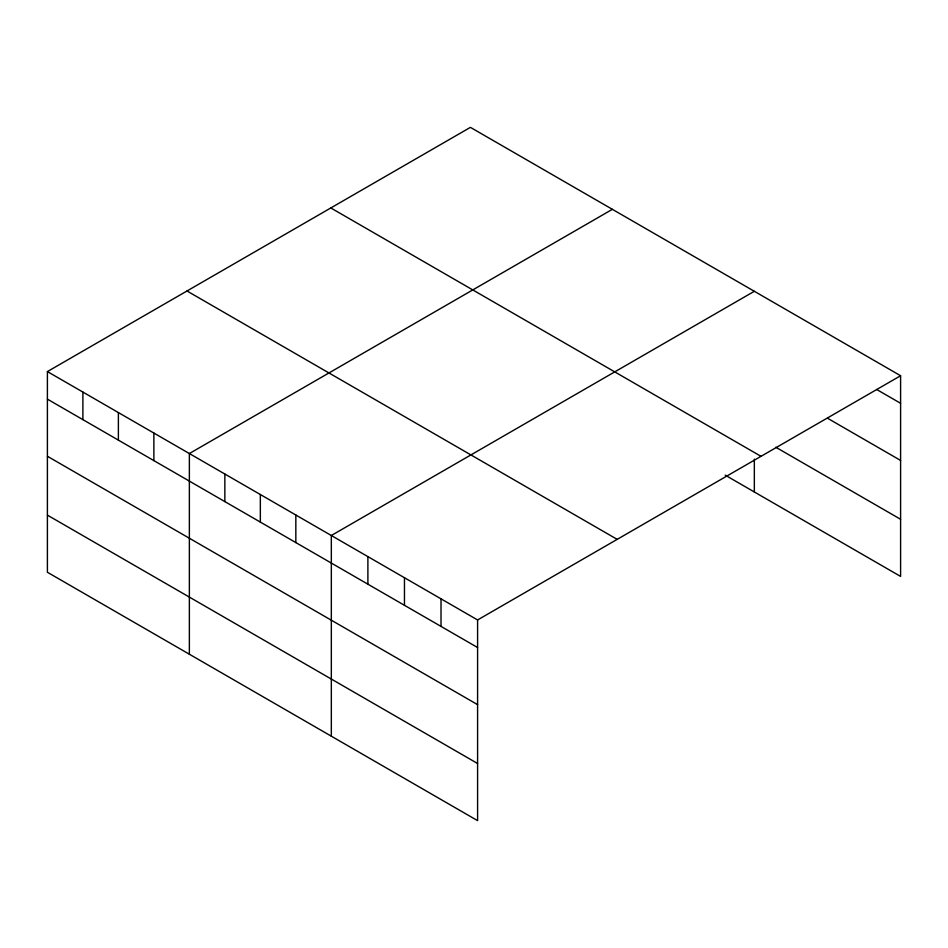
<?xml version="1.0" encoding="UTF-8"?>
<svg xmlns="http://www.w3.org/2000/svg" width="948" height="948" viewBox="0 0 948 948"><rect width="100%" height="100%" fill="white"/><g stroke="black" fill="none" stroke-linecap="round" stroke-linejoin="round"><path stroke-width="1.42" d="M47.4 371.58L477.591 619.956L477.591 820.636L47.4 572.26L47.4 371.58L470.409 127.364L900.6 375.74L900.6 576.42L725.184 475.138M612.372 209.33L189.363 453.547L189.363 654.227M754.335 291.285L331.326 535.513L331.326 736.193M477.591 619.956L900.6 375.74M876.639 389.462L900.6 403.303M827.462 418.198L900.6 460.432M775.772 447.219L900.6 519.291M330.816 207.956L761.007 456.332M186.993 290.989L617.184 539.365M47.4 399.144L477.591 647.52M47.4 456.272L477.591 704.648M47.4 515.131L477.591 763.507M754.335 459.116L754.335 491.965M441.021 598.84L441.021 626.403M404.464 577.735L404.464 605.298M367.895 556.618L367.895 584.181M295.835 515.025L295.835 542.588M260.344 494.524L260.344 522.087M224.854 474.036L224.854 501.599M153.872 433.058L153.872 460.621M118.382 412.57L118.382 440.133M82.891 392.081L82.891 419.644"/></g></svg>
